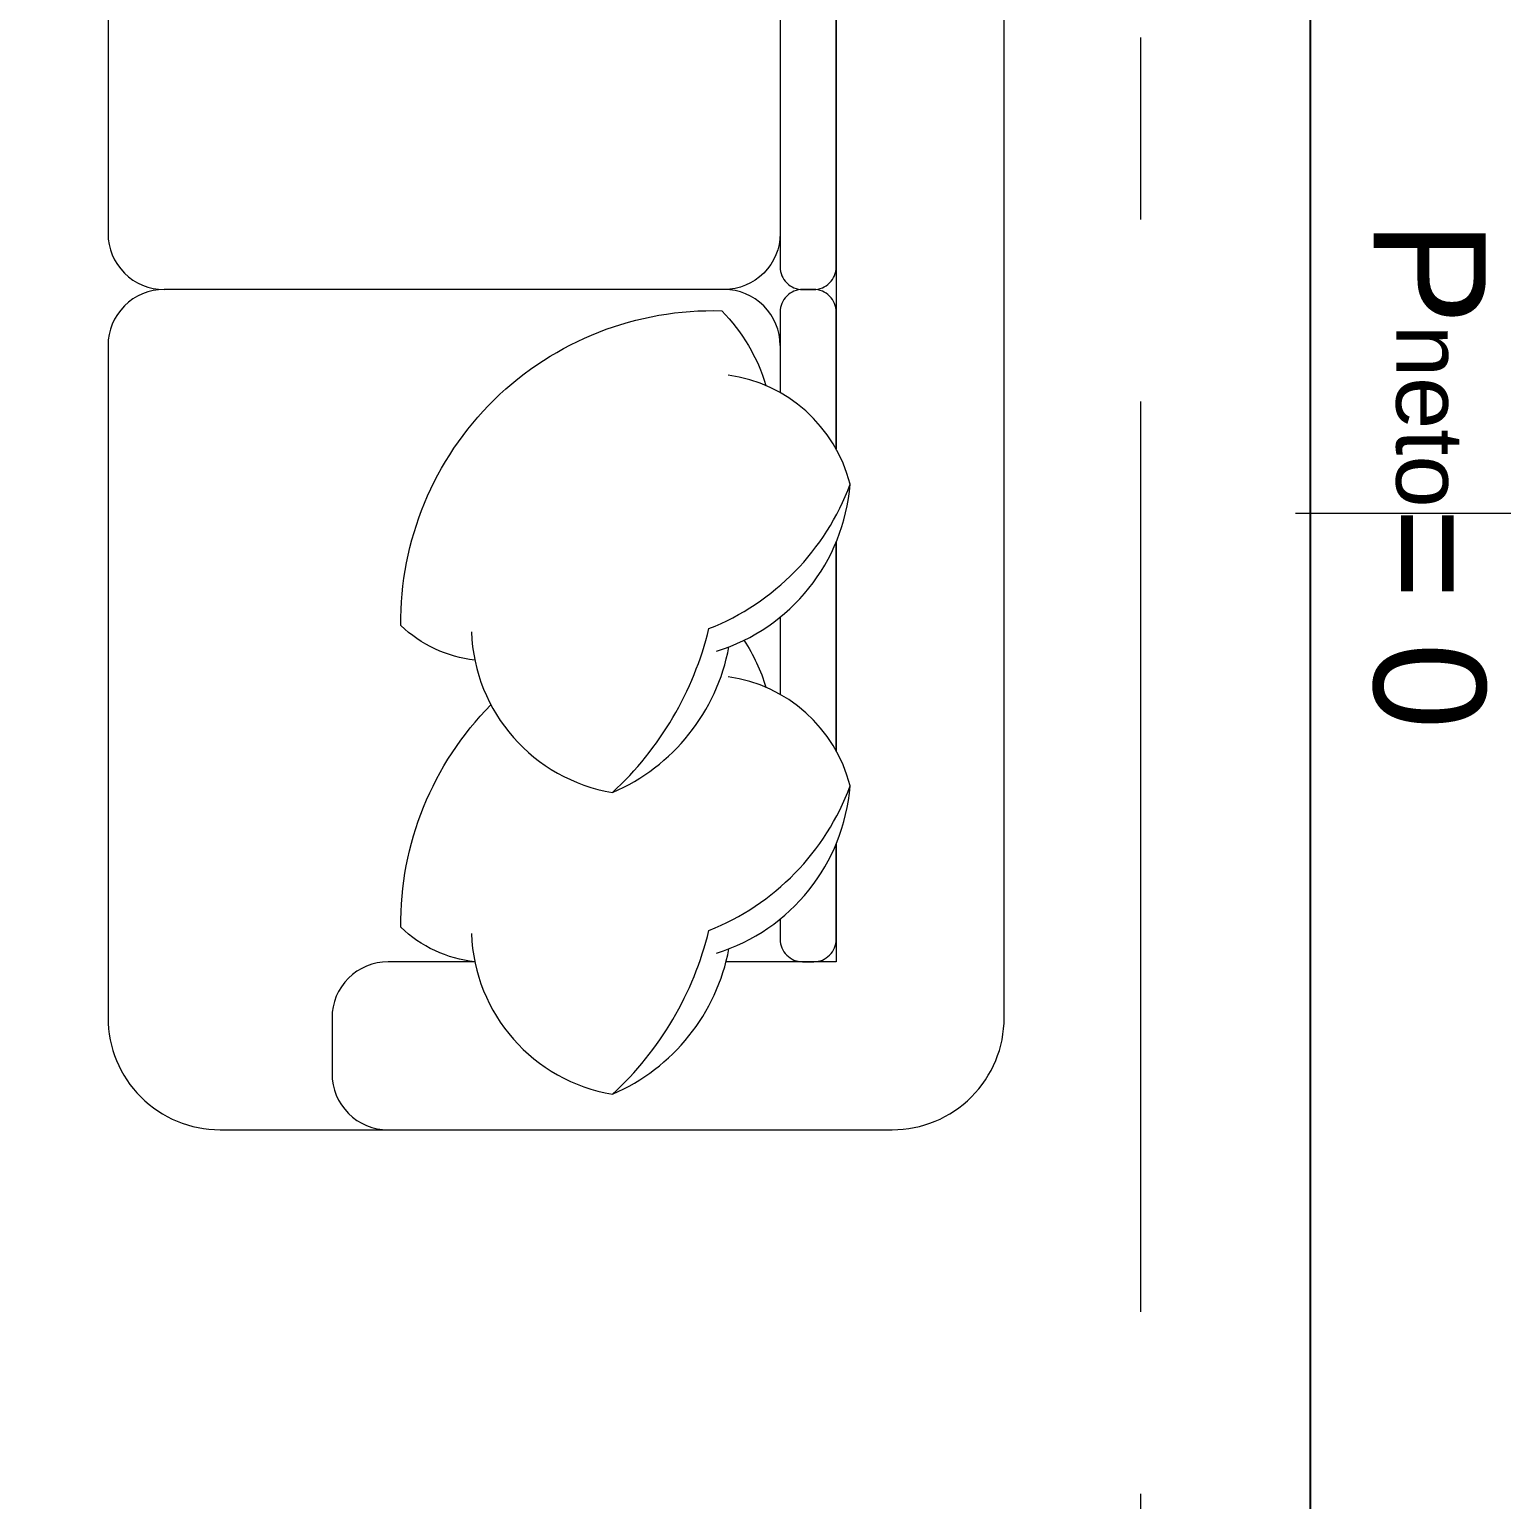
# Model space of a CAD drawing. Header units: centimetres. Extents: x 105417 to 110818, y -55119 to -48326.
# Drawn here: x 108245.2 to 108376.6, y -51200.4 to -51069.1 of the extents above; entities that cross this region are included whole.
import ezdxf

# ---------------------------------------------------------------- set-up
doc = ezdxf.new("R2010")
doc.units = ezdxf.units.CM
doc.header["$LTSCALE"] = 50
doc.header["$MEASUREMENT"] = 0
doc.linetypes.add('AXES', pattern=[2, 1.25, -0.25, 0.25, -0.25])
doc.layers.get('0').update_dxf_attribs({"color": 8})
doc.layers.add('AXES', color=10, linetype='AXES')
doc.layers.add('COTE 50ème', color=1, linetype='Continuous')
for name, color, linetype, lineweight in [('MACONNERIE COUPE', 7, 'Continuous', 30), ('mobilimi', 8, 'Continuous', 9), ('WINDOWS', 21, 'Continuous', 5)]:
    doc.layers.add(name, color=color, linetype=linetype, lineweight=lineweight)
doc.styles.add('GENERATED_STYLE_1', font='arial.ttf')
doc.styles.add('RS_TXT_50', font='arial.ttf', dxfattribs={"height": 12.5})
doc.dimstyles.new('RS_50CM_LINEAIRE', dxfattribs={"dimscale": 5, "dimtxt": 12.5, "dimasz": 1.5, "dimexe": 1, "dimexo": 2.5, "dimgap": 1, "dimtad": 1, "dimdec": 1, "dimrnd": 0.5, "dimdsep": 46, "dimtxsty": 'RS_TXT_50', "dimblk1": 'ARCHTICK', "dimblk2": 'ARCHTICK', "dimsah": 1, "dimcen": 2.5, "dimdle": 1, "dimclrt": 4, "dimadec": 0, "dimazin": 2, "dimtfac": 1, "dimtdec": 1, "dimtix": 1, "dimtmove": 2, "dimatfit": 3, "dimfxl": 1, "dimtolj": 1, "dimtzin": 0, "dimarcsym": 0})

# ---------------------------------------------------------------- blocks, each defined once
blk = doc.blocks.new('DRITARE POS 3')
at = {"layer": 'WINDOWS', "color": 165}
blk.add_line((-61.99, -80.11), (34.01, -80.11), dxfattribs=at)
at = {"layer": 'WINDOWS', "color": 165, "insert": (27.15, -106.27), "char_height": 10, "attachment_point": 7, "rotation": 90, "style": 'GENERATED_STYLE_1'}
blk.add_mtext('\\A1;\\pt0;P{\\H0.6x;neto}= 0', dxfattribs=at)
blk = doc.blocks.new('A$Ceb270309')
at = {"layer": 'AXES', "lineweight": 5, "ltscale": 1.3}
blk.add_line((805, 1580), (805, -1344.97), dxfattribs=at)
blk = doc.blocks.new('_ArchTick')
at = {"color": 0, "linetype": 'ByBlock', "const_width": 0.15}
blk.add_lwpolyline([(-0.5, -0.5), (0.5, 0.5)], dxfattribs=at)
blk = doc.blocks.new('*D1132')
at = {"layer": 'COTE 50ème', "color": 0, "lineweight": -2, "ltscale": 0.5, "transparency": 16777216}
for p, q in [((108620.3, -49967.36), (108620.3, -52042.36)), ((107651.85, -49972.36), (108625.3, -49972.36)), ((108421.85, -52037.36), (108625.3, -52037.36))]:
    blk.add_line(p, q, dxfattribs=at)
at = {"layer": 'Defpoints', "color": 0, "ltscale": 0.5, "transparency": 16777216}
for p in [(107639.35, -49972.36), (108409.35, -52037.36), (108620.3, -52037.36)]:
    blk.add_point(p, dxfattribs=at)
at = {"layer": 'COTE 50ème', "color": 0, "lineweight": -2, "ltscale": 0.5, "transparency": 16777216, "xscale": 7.5, "yscale": 7.5, "zscale": 7.5}
for p, rotation in [((108620.3, -49972.36), 90), ((108620.3, -52037.36), 270)]:
    blk.add_blockref('_ArchTick', p, dxfattribs=dict(at, rotation=rotation))
at = {"layer": 'COTE 50ème', "color": 4, "ltscale": 0.5, "transparency": 16777216, "insert": (108608.92, -51004.86), "char_height": 12.5, "attachment_point": 5, "rotation": 90, "style": 'RS_TXT_50'}
blk.add_mtext('\\A1;2065', dxfattribs=at)
blk = doc.blocks.new('*D1402')
at = {"layer": 'COTE 50ème', "color": 0, "lineweight": -2, "ltscale": 0.5, "transparency": 16777216}
for p, q in [((108359.51, -51252.36), (108359.51, -50692.36)), ((108325.78, -50697.36), (108364.51, -50697.36)), ((108335.18, -51247.36), (108364.51, -51247.36))]:
    blk.add_line(p, q, dxfattribs=at)
at = {"layer": 'Defpoints', "color": 0, "ltscale": 0.5, "transparency": 16777216}
for p in [(108313.28, -50697.36), (108359.51, -50697.36), (108322.68, -51247.36)]:
    blk.add_point(p, dxfattribs=at)
at = {"layer": 'COTE 50ème', "color": 0, "lineweight": -2, "ltscale": 0.5, "transparency": 16777216, "xscale": 7.5, "yscale": 7.5, "zscale": 7.5}
for p, rotation in [((108359.51, -50697.36), 90), ((108359.51, -51247.36), 270)]:
    blk.add_blockref('_ArchTick', p, dxfattribs=dict(at, rotation=rotation))
at = {"layer": 'COTE 50ème', "color": 4, "ltscale": 0.5, "transparency": 16777216, "insert": (108348.13, -50972.36), "char_height": 12.5, "attachment_point": 5, "rotation": 90, "style": 'RS_TXT_50'}
blk.add_mtext('\\A1;550', dxfattribs=at)

msp = doc.modelspace()

# ---------------------------------------------------------------- linework, layer by layer
at = {"layer": 'mobilimi'}
for points in [[(108262.17, -50957.36, 0.414214), (108252.17, -50967.36), (108252.17, -51027.36, 0.414214), (108257.17, -51032.36, 0.414214), (108252.17, -51037.36), (108252.17, -51087.36, 0.414214), (108257.17, -51092.36, 0.414214), (108252.17, -51097.36), (108252.17, -51157.36, 0.414214), (108262.17, -51167.36), (108322.17, -51167.36, 0.414214), (108332.17, -51157.36), (108332.17, -50967.36, 0.414214), (108322.17, -50957.36)], [(108317.17, -51090.36), (108317.17, -51034.36, 0.414214), (108315.17, -51032.36), (108314.17, -51032.36, 0.414214), (108312.17, -51034.36), (108312.17, -51090.36, 0.414214), (108314.17, -51092.36), (108315.17, -51092.36, 0.414214)]]:
    msp.add_lwpolyline(points, format="xyb", close=True, dxfattribs=at)
for points in [[(108317.17, -50991.2), (108317.17, -51106.59)], [(108317.17, -51114.91), (108317.17, -51133.53)]]:
    msp.add_lwpolyline(points, dxfattribs=at)
for points in [[(108312.17, -51087.36, -0.414214), (108307.17, -51092.36)], [(108312.17, -51097.36, 0.414214), (108307.17, -51092.36), (108257.17, -51092.36, 0.414214)], [(108317.17, -51106.59), (108317.17, -51094.36, 0.414214), (108315.17, -51092.36), (108314.17, -51092.36, 0.414214), (108312.17, -51094.36), (108312.17, -51101.56, 0.414214)], [(108284.91, -51125.44, -0.165541), (108278.31, -51122.35, -0.425989), (108306.95, -51094.26, -0.121523), (108310.9, -51100.93, 7.115464)], [(108306.49, -51124.65, 0.306663), (108318.41, -51109.74, 0.30633), (108307.52, -51100, -0.872847)], [(108297.21, -51137.25, 0.14773), (108305.81, -51122.63, 0.213343), (108318.41, -51109.74, 0.178662)], [(108317.17, -51133.53), (108317.17, -51114.91, 0.414214)], [(108312.17, -51121.61), (108312.17, -51128.49, 0.414214)], [(108284.61, -51122.92, 0.356772), (108297.21, -51137.25, 0.249542), (108307.6, -51124.26, -9.61688)], [(108308.94, -51123.67, -0.071865), (108310.9, -51127.86, 7.115464)], [(108306.49, -51151.59, 0.306663), (108318.41, -51136.67, 0.30633), (108307.52, -51126.93, -0.872847)], [(108284.91, -51152.37, -0.165541), (108278.31, -51149.28, -0.200231), (108286.35, -51129.43, -0.121523)], [(108297.21, -51164.18, 0.14773), (108305.81, -51149.57, 0.213343), (108318.41, -51136.67, 0.178662)], [(108317.17, -51141.84), (108317.17, -51152.36), (108307.34, -51152.36, 0.414214)], [(108317.17, -51150.36), (108317.17, -51141.84, 0.414214)], [(108312.17, -51148.55), (108312.17, -51150.36, 0.414214), (108314.17, -51152.36), (108315.17, -51152.36, 0.414214), (108317.17, -51150.36)], [(108284.61, -51149.85, 0.356772), (108297.21, -51164.18, 0.249542), (108307.6, -51151.2, -9.61688)], [(108284.91, -51152.36), (108277.17, -51152.36, 0.414214), (108272.17, -51157.36), (108272.17, -51162.36, 0.414214), (108277.17, -51167.36)]]:
    msp.add_lwpolyline(points, format="xyb", dxfattribs=at)

# ---------------------------------------------------------------- block references
at = {"lineweight": 5, "rotation": 180}
msp.add_blockref('DRITARE POS 3', (108392.17, -51192.47), dxfattribs=at)
at = {"layer": 'MACONNERIE COUPE', "lineweight": 5, "ltscale": 0.5}
msp.add_blockref('A$Ceb270309', (107539.35, -50862.36), dxfattribs=at)

# ---------------------------------------------------------------- dimensions: what is measured, and where the dimension line sits
at = {"layer": 'COTE 50ème', "ltscale": 0.5}
for base, p1, p2, picture, middle in [((108620.3, -52037.36), (107639.35, -49972.36), (108409.35, -52037.36), '*D1132', (108608.92, -51004.86)), ((108359.51, -50697.36), (108322.68, -51247.36), (108313.28, -50697.36), '*D1402', (108348.13, -50972.36))]:
    dim = msp.add_linear_dim(base=base, p1=p1, p2=p2, angle=90, dimstyle='RS_50CM_LINEAIRE', dxfattribs=at)
    dim.commit()
    dim.dimension.update_dxf_attribs({"geometry": picture, "text_midpoint": middle})

doc.saveas('drawing.dxf')
